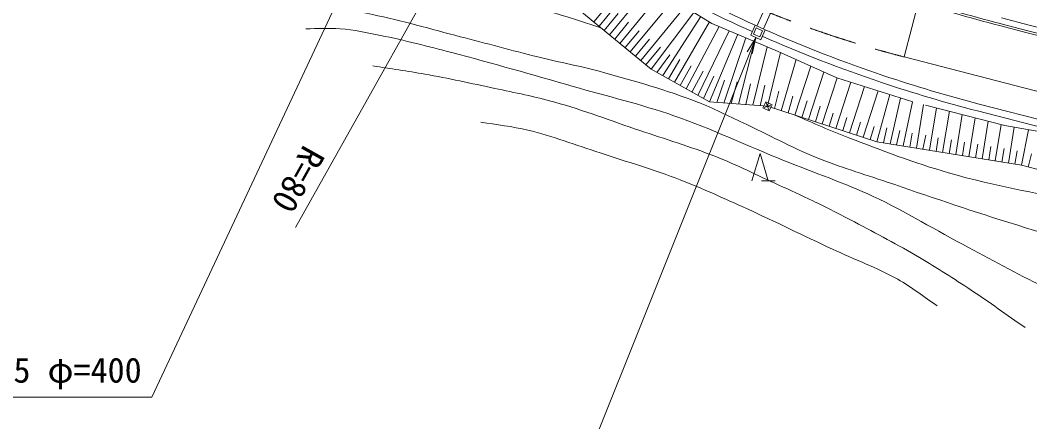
# Model space of a CAD drawing. Units: millimetres, scale not verified. Extents: x 40000 to 680000, y 20000 to 380000.
# Drawn here: x 419830 to 493659, y 262236 to 291610 of the extents above; entities that cross this region are included whole.
import ezdxf
from ezdxf.enums import TextEntityAlignment as Align

# ---------------------------------------------------------------- set-up
doc = ezdxf.new("R2010")
doc.units = ezdxf.units.MM
doc.header["$LTSCALE"] = 1000
doc.linetypes.add('CHAIN', pattern=[18.5, 12, -1.5, 3.5, -1.5])
doc.linetypes.add('DASHED', pattern=[7.5, 6, -1.5])
for name, color, linetype, lineweight in [('M-BGD', 7, 'Continuous', 13), ('M-BGD-EXST', 7, 'Continuous', 13), ('M-BMK', 2, 'CHAIN', 13), ('M-STR-HTXT', 7, 'Continuous', 13), ('M-STR-STRC', 7, 'Continuous', 13)]:
    doc.layers.add(name, color=color, linetype=linetype, lineweight=lineweight)
doc.styles.add('ＭＳ ゴシック', font='')
doc.styles.get('ＭＳ ゴシック').set_extended_font_data('MS Gothic')

# ---------------------------------------------------------------- blocks, each defined once
blk = doc.blocks.new('open_arrow')
at = {"color": 0, "linetype": 'Continuous', "lineweight": -2}
blk.add_lwpolyline([(7.5, 1.25), (0, 0), (7.5, -1.25)], dxfattribs=at)

msp = doc.modelspace()

# ---------------------------------------------------------------- linework, layer by layer
at = {"layer": 'M-BGD'}
for p, q in [((465972, 288034), (457583, 294938)), ((462159, 291172), (464991, 294613)), ((462921, 290544), (465884, 294144)), ((463684, 289917), (466735, 293624)), ((464446, 289289), (467587, 293105)), ((474725, 293466), (473705, 291184)), ((475200, 293254), (474180, 290972)), ((461777, 291486), (462794, 292721)), ((465209, 288661), (468439, 292585)), ((462540, 290858), (463557, 292094)), ((465972, 288034), (469097, 292183)), ((466823, 287553), (469598, 291877)), ((491586, 291773), (493616, 291250)), ((463303, 290231), (464319, 291466)), ((467675, 287073), (470238, 291487)), ((468527, 286592), (470947, 291152)), ((473581, 291242), (473252, 290513)), ((473656, 291043), (473450, 290588)), ((474310, 290912), (473581, 291242)), ((474112, 290837), (473656, 291043)), ((473981, 290183), (474310, 290912)), ((493616, 291250), (504042, 288561)), ((464065, 289603), (465082, 290838)), ((464828, 288975), (465844, 290211)), ((469379, 286112), (471672, 290844)), ((470230, 285632), (472301, 290576)), ((471292, 285552), (472882, 290329)), ((473252, 290513), (473981, 290183)), ((473450, 290588), (473906, 290382)), ((473906, 290382), (474112, 290837)), ((465590, 288347), (466643, 289628)), ((472354, 285472), (473533, 290052)), ((473416, 285393), (474443, 289665)), ((466397, 287793), (467327, 289087)), ((467249, 287313), (468061, 288731)), ((474478, 285313), (475436, 289238)), ((475478, 284989), (476569, 288730)), ((465972, 288034), (470230, 285632)), ((468101, 286833), (468884, 288271)), ((476478, 284666), (477639, 288250)), ((468953, 286352), (469774, 287882)), ((469805, 285872), (470552, 287517)), ((470761, 285592), (471340, 287224)), ((477478, 284342), (478603, 287817)), ((478477, 284018), (479568, 287386)), ((471823, 285512), (472254, 287111)), ((472885, 285433), (473240, 286964)), ((473947, 285353), (474293, 286848)), ((479477, 283694), (480570, 287069)), ((480477, 283370), (481572, 286752)), ((474978, 285151), (475299, 286426)), ((475978, 284827), (476338, 286047)), ((481477, 283046), (482574, 286434)), ((482477, 282722), (483424, 286165)), ((483439, 282566), (484213, 285915)), ((470230, 285632), (474478, 285313)), ((474478, 285313), (482477, 282722)), ((476978, 284504), (477383, 285705)), ((477977, 284180), (478325, 285311)), ((484400, 282409), (485078, 285641)), ((485362, 282252), (485880, 285434)), ((486323, 282096), (486828, 285191)), ((489963, 285479), (502371, 282280)), ((478977, 283856), (479285, 284807)), ((479977, 283532), (480285, 284483)), ((487285, 281939), (487775, 284948)), ((488247, 281782), (488723, 284705)), ((489208, 281626), (489670, 284462)), ((489833, 284976), (502242, 281776)), ((480977, 283208), (481285, 284160)), ((481977, 282884), (482285, 283836)), ((482958, 282644), (483192, 283734)), ((483919, 282487), (484147, 283539)), ((490170, 281469), (490618, 284219)), ((491131, 281312), (491565, 283975)), ((492093, 281156), (492521, 283784)), ((493055, 280999), (493553, 283601)), ((484881, 282331), (485053, 283356)), ((485843, 282174), (486049, 283197)), ((486804, 282017), (486965, 283004)), ((487766, 281861), (487927, 282848)), ((482477, 282722), (493055, 280999)), ((488727, 281704), (488888, 282691)), ((489689, 281547), (489850, 282534)), ((490651, 281391), (490811, 282378)), ((491612, 281234), (491773, 282221)), ((492574, 281077), (492735, 282064)), ((493539, 280872), (493792, 281840)), ((493055, 280999), (504680, 277958))]:
    msp.add_line(p, q, dxfattribs=at)
at = {"layer": 'M-BGD', "linetype": 'DASHED'}
for p, q in [((470419, 291377), (465335, 294479)), ((475268, 289314), (470419, 291377)), ((475268, 289314), (479552, 287391)), ((485104, 285633), (479552, 287391)), ((491837, 283906), (485104, 285633)), ((496108, 283147), (491837, 283906))]:
    msp.add_line(p, q, dxfattribs=at)
at = {"layer": 'M-BGD'}
for radius, start, end in [(101770, 240.76239, 245.69502), (101250, 240.76239, 245.69502), (101250, 246.1529, 251.4246), (101770, 246.1529, 251.4246), (101250, 251.4246, 255.54159), (101770, 251.4246, 255.54159)]:
    msp.add_arc((515243, 383522), radius, start, end, dxfattribs=at)
for points, knots in [([(525474, 288974), (525241, 290011), (525263, 291141), (524774, 292085), (523921, 293733), (522451, 295008), (521042, 296217), (519538, 297507), (517837, 298577), (516075, 299484), (514123, 300488), (512045, 301263), (509932, 301856), (508032, 302388), (506049, 302563), (504106, 302906), (501440, 303377), (498795, 303991), (496105, 304290), (493338, 304598), (490548, 304693), (487764, 304710), (484838, 304727), (481911, 304152), (478994, 304374), (476371, 304574), (473762, 305106), (471244, 305868), (469344, 306442), (467717, 307880), (465753, 308170), (465388, 308224), (464983, 308216), (464651, 308055), (464170, 307820), (463887, 307303), (463535, 306899), (463258, 306581), (463013, 306235), (462753, 305902)], [0, 0, 0, 0, 1, 1, 1, 2, 2, 2, 3, 3, 3, 4, 4, 4, 5, 5, 5, 6, 6, 6, 7, 7, 7, 8, 8, 8, 9, 9, 9, 10, 10, 10, 11, 11, 11, 12, 12, 12, 13, 13, 13, 13]), ([(431615, 294703), (433114, 294982), (434607, 295292), (436112, 295538), (437480, 295761), (438843, 296075), (440228, 296118), (441627, 296161), (443031, 296006), (444414, 295792), (447203, 295361), (449929, 294585), (452659, 293869), (455896, 293020), (459123, 292115), (462298, 291057)], [0, 0, 0, 0, 1, 1, 1, 2, 2, 2, 3, 3, 3, 4, 4, 4, 5, 5, 5, 5]), ([(437407, 292515), (438956, 292537), (440510, 292691), (442055, 292581), (443242, 292497), (444416, 292263), (445581, 292025), (447747, 291582), (449870, 290952), (452012, 290403), (453906, 289917), (455790, 289394), (457688, 288923), (459280, 288527), (460895, 288227), (462477, 287791), (464799, 287153), (467121, 286487), (469369, 285623), (470505, 285187), (471585, 284618), (472688, 284105), (474479, 283271), (476215, 282317), (478043, 281569), (479737, 280876), (481497, 280357), (483229, 279768), (486161, 278771), (489090, 277762), (492045, 276836), (495527, 275744), (499046, 274771), (502548, 273743), (504760, 273094), (506960, 272404), (509185, 271801), (512634, 270867), (516107, 270023), (519585, 269208), (521142, 268843), (522711, 268531), (524271, 268180), (527046, 267557), (529845, 267025), (532587, 266266), (533794, 265932), (534989, 265549), (536160, 265107), (539517, 263839), (542741, 262242), (546041, 260831), (548138, 259934), (550242, 259056), (552342, 258168)], [0, 0, 0, 0, 1, 1, 1, 2, 2, 2, 3, 3, 3, 4, 4, 4, 5, 5, 5, 6, 6, 6, 7, 7, 7, 8, 8, 8, 9, 9, 9, 10, 10, 10, 11, 11, 11, 12, 12, 12, 13, 13, 13, 14, 14, 14, 15, 15, 15, 16, 16, 16, 17, 17, 17, 18, 18, 18, 18]), ([(551778, 257047), (550524, 257641), (549299, 258301), (548016, 258828), (546768, 259340), (545466, 259709), (544197, 260167), (542132, 260910), (540107, 261767), (538022, 262451), (536777, 262858), (535517, 263219), (534245, 263532), (532422, 263982), (530572, 264315), (528730, 264678), (526302, 265156), (523872, 265621), (521432, 266036), (518456, 266542), (515472, 267007), (512480, 267415), (510638, 267666), (508773, 267746), (506943, 268072), (505476, 268334), (504019, 268674), (502594, 269112), (500029, 269899), (497516, 270865), (495063, 271954), (493043, 272852), (491123, 273960), (489166, 274988), (486836, 276212), (484592, 277607), (482208, 278722), (480095, 279709), (477878, 280457), (475716, 281331), (473020, 282421), (470381, 283663), (467634, 284619), (465220, 285459), (462730, 286061), (460273, 286762), (457314, 287605), (454361, 288470), (451384, 289244), (449659, 289692), (447933, 290141), (446186, 290495), (445210, 290693), (444231, 290902), (443238, 290983), (442399, 291052), (441555, 290983), (440713, 290983)], [0, 0, 0, 0, 1, 1, 1, 2, 2, 2, 3, 3, 3, 4, 4, 4, 5, 5, 5, 6, 6, 6, 7, 7, 7, 8, 8, 8, 9, 9, 9, 10, 10, 10, 11, 11, 11, 12, 12, 12, 13, 13, 13, 14, 14, 14, 15, 15, 15, 16, 16, 16, 17, 17, 17, 18, 18, 18, 19, 19, 19, 19]), ([(493311, 269127), (491994, 270042), (490697, 270985), (489360, 271871), (488124, 272690), (486877, 273495), (485599, 274247), (484036, 275167), (482431, 276013), (480828, 276859), (479821, 277390), (478807, 277908), (477782, 278405), (476966, 278800), (476137, 279169), (475312, 279546), (473753, 280257), (472219, 281027), (470626, 281658), (468828, 282370), (466971, 282923), (465139, 283543), (463068, 284244), (461021, 285026), (458916, 285618), (457472, 286023), (455998, 286309), (454532, 286626), (452833, 286994), (451132, 287354), (449422, 287664), (448160, 287892), (446889, 288066), (445622, 288267)], [0, 0, 0, 0, 1, 1, 1, 2, 2, 2, 3, 3, 3, 4, 4, 4, 5, 5, 5, 6, 6, 6, 7, 7, 7, 8, 8, 8, 9, 9, 9, 10, 10, 10, 11, 11, 11, 11]), ([(476525, 284650), (477816, 284072), (479116, 283516), (480435, 283008), (482832, 282083), (485239, 281169), (487704, 280448), (491167, 279435), (494761, 278924), (498241, 277973), (501090, 277194), (503871, 276184), (506698, 275328), (508447, 274798), (510174, 274176), (511959, 273787), (514989, 273125), (518101, 272921), (521166, 272443), (523272, 272115), (525398, 271883), (527473, 271396), (529835, 270843), (532141, 270065), (534434, 269275)], [0, 0, 0, 0, 1, 1, 1, 2, 2, 2, 3, 3, 3, 4, 4, 4, 5, 5, 5, 6, 6, 6, 7, 7, 7, 8, 8, 8, 8]), ([(453517, 284162), (454664, 283964), (455828, 283843), (456959, 283568), (458755, 283132), (460490, 282472), (462248, 281899), (464199, 281264), (466168, 280674), (468084, 279938), (469728, 279307), (471326, 278562), (472930, 277836), (475049, 276876), (477131, 275840), (479238, 274856), (480822, 274117), (482475, 273515), (483999, 272659), (485013, 272091), (485929, 271365), (486894, 270717)], [0, 0, 0, 0, 1, 1, 1, 2, 2, 2, 3, 3, 3, 4, 4, 4, 5, 5, 5, 6, 6, 6, 7, 7, 7, 7])]:
    msp.add_open_spline(points, degree=3, knots=knots, dxfattribs=at)
at = {"layer": 'M-BGD-EXST'}
for p, q in [((474362, 285647), (474144, 285198)), ((474144, 285198), (474594, 284979)), ((474227, 285226), (474728, 285400)), ((474812, 285429), (474362, 285647)), ((474391, 285564), (474565, 285063)), ((474594, 284979), (474812, 285429)), ((473931, 281855), (473331, 279855)), ((473931, 281855), (474531, 279855)), ((475031, 279855), (474031, 279855))]:
    msp.add_line(p, q, dxfattribs=at)
at = {"layer": 'M-BMK'}
msp.add_line((484471, 288922), (532853, 276447), dxfattribs=at)
msp.add_arc((504445, 366388), 80000, 240.71787, 255.54159, dxfattribs=at)
at = {"layer": 'M-STR-HTXT'}
for p, q in [((484471, 288922), (491962, 317972)), ((454631, 302603), (439957, 276436))]:
    msp.add_line(p, q, dxfattribs=at)
for points in [[(448121, 303895), (429465, 264049), (399215, 264049)], [(473628, 290328), (460270, 256945), (427520, 256945)]]:
    msp.add_lwpolyline(points, dxfattribs=at)
at = {"layer": 'M-STR-STRC'}
for p, q in [((491442, 291216), (493473, 290693)), ((491479, 291362), (493510, 290838)), ((493473, 290693), (503843, 288019)), ((493510, 290838), (503895, 288160))]:
    msp.add_line(p, q, dxfattribs=at)
for radius, start in [(95325, 251.43132), (95175, 251.41787)]:
    msp.add_arc((515243, 383522), radius, start, 255.54159, dxfattribs=at)

# ---------------------------------------------------------------- block references
at = {"layer": 'M-STR-HTXT', "xscale": 160, "yscale": 160, "rotation": 248.2}
msp.add_blockref('open_arrow', (473628, 290328), dxfattribs=at)

# ---------------------------------------------------------------- texts
at = {"layer": 'M-STR-HTXT', "style": 'ＭＳ ゴシック'}
msp.add_text('R=80', height=1833, rotation=240.718, dxfattribs=at).set_placement((438882, 280675), align=Align.BOTTOM_CENTER)
msp.add_text('ヒューム管 L=4.5 φ=400', height=1833, dxfattribs=at).set_placement((428715, 264549), align=Align.BOTTOM_RIGHT)

doc.saveas('drawing.dxf')
